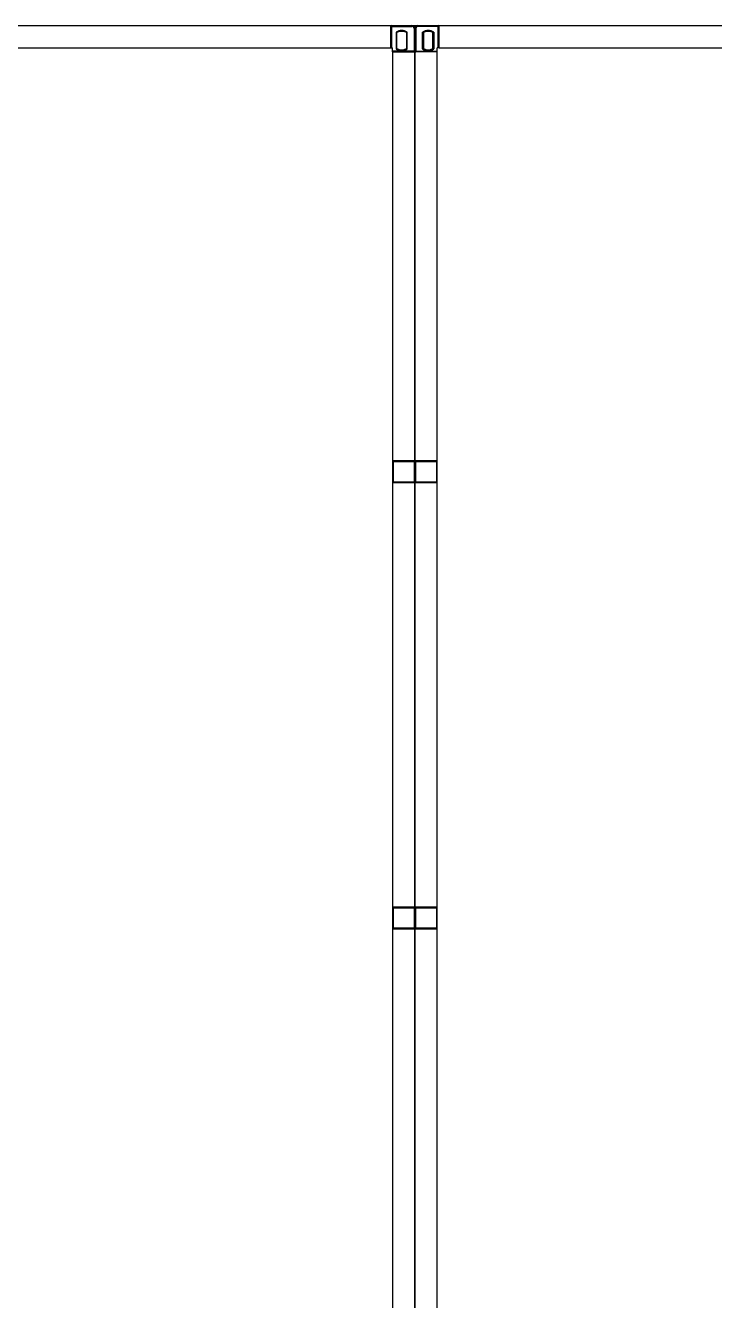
# Model space of a CAD drawing. Header units: millimetres. Extents: x -300 to 383236, y -195106 to -144646.
# Drawn here: x 377914 to 378192, y -149612 to -149098 of the extents above; entities that cross this region are included whole.
import ezdxf

# ---------------------------------------------------------------- set-up
doc = ezdxf.new("R2010")
doc.units = ezdxf.units.MM
doc.header["$LTSCALE"] = 60

# ---------------------------------------------------------------- blocks, each defined once
blk = doc.blocks.new('KEY PLAN_NEW')
at = {"color": 253, "linetype": 'Continuous'}
for p, q in [((-1227.1, -1134.94), (-1227.1, -1131.94)), ((-1227.1, -1132.06), (-1226.98, -1132.06)), ((-1226.98, -1131.94), (-1226.98, -1132.06)), ((-1226.98, -1134.94), (-1226.98, -1132.06)), ((-1226.98, -1132.06), (-1224.27, -1132.06)), ((-1226.4, -1132.84), (-1226.4, -1135.1)), ((-1226.28, -1135.04), (-1226.28, -1132.91)), ((-1225.01, -1132.91), (-1225.01, -1135.04)), ((-1224.89, -1135.1), (-1224.89, -1132.84)), ((-1224.27, -1132.06), (-1224.27, -1131.94)), ((-1223.98, -1132.06), (-1223.98, -1132.06)), ((-1223.98, -1132.06), (-1223.98, -1132.06)), ((-1223.98, -1132.35), (-1223.86, -1132.35)), ((-1223.98, -1132.35), (-1223.98, -1135.38)), ((-1223.74, -1132.35), (-1223.86, -1132.35)), ((-1223.74, -1132.06), (-1223.74, -1132.06)), ((-1223.74, -1132.06), (-1223.74, -1132.06)), ((-1223.74, -1132.35), (-1223.74, -1135.38)), ((-1223.45, -1132.06), (-1223.45, -1131.94)), ((-1220.74, -1132.06), (-1223.45, -1132.06)), ((-1222.84, -1135.1), (-1222.84, -1132.84)), ((-1222.72, -1132.91), (-1222.72, -1135.04)), ((-1221.45, -1135.04), (-1221.45, -1132.91)), ((-1221.33, -1132.84), (-1221.33, -1135.1)), ((-1220.74, -1131.94), (-1220.74, -1132.06)), ((-1220.62, -1132.06), (-1220.74, -1132.06)), ((-1220.74, -1134.94), (-1220.74, -1132.06)), ((-1220.62, -1134.94), (-1220.62, -1131.94)), ((-1223.98, -1135.38), (-1226.86, -1135.38)), ((-1226.86, -1135.5), (-1223.86, -1135.5)), ((-1223.98, -1135.5), (-1223.98, -1135.38)), ((-1223.98, -1135.38), (-1223.86, -1135.38)), ((-1223.74, -1135.38), (-1223.86, -1135.38)), ((-1220.86, -1135.5), (-1223.86, -1135.5)), ((-1223.74, -1135.5), (-1223.74, -1135.38)), ((-1223.74, -1135.38), (-1220.86, -1135.38))]:
    blk.add_line(p, q, dxfattribs=at)
at = {"color": 253}
for p, q in [((-1280.62, -1134.94), (-1227.1, -1134.94)), ((-1227.1, -1134.94), (-1226.86, -1134.94)), ((-1226.86, -1135.5), (-1226.86, -1134.94)), ((-1226.86, -1135.5), (-1226.86, -1428.38)), ((-1220.62, -1134.94), (-1220.86, -1134.94)), ((-1220.86, -1135.5), (-1220.86, -1134.94)), ((-1220.86, -1428.38), (-1220.86, -1135.5)), ((-1220.62, -1134.94), (-1167.1, -1134.94)), ((-1226.86, -1190.44), (-1226.86, -1193.44)), ((-1226.86, -1190.44), (-1223.86, -1190.44)), ((-1226.74, -1193.32), (-1226.74, -1190.56)), ((-1226.74, -1190.56), (-1223.98, -1190.56)), ((-1223.98, -1190.56), (-1223.98, -1193.32)), ((-1223.98, -1190.56), (-1223.98, -1193.32)), ((-1223.86, -1193.44), (-1223.86, -1190.44)), ((-1223.86, -1190.44), (-1223.86, -1193.44)), ((-1223.86, -1190.44), (-1220.86, -1190.44)), ((-1223.74, -1193.32), (-1223.74, -1190.56)), ((-1223.74, -1190.56), (-1220.98, -1190.56)), ((-1220.98, -1190.56), (-1220.98, -1193.32)), ((-1220.98, -1190.56), (-1220.98, -1193.32)), ((-1220.86, -1193.44), (-1220.86, -1190.44)), ((-1223.86, -1193.44), (-1226.86, -1193.44)), ((-1223.98, -1193.32), (-1226.74, -1193.32)), ((-1220.86, -1193.44), (-1223.86, -1193.44)), ((-1220.98, -1193.32), (-1223.74, -1193.32)), ((-1226.86, -1250.44), (-1226.86, -1253.44)), ((-1226.86, -1250.44), (-1223.86, -1250.44)), ((-1226.74, -1253.32), (-1226.74, -1250.56)), ((-1226.74, -1250.56), (-1223.98, -1250.56)), ((-1223.98, -1250.56), (-1223.98, -1253.32)), ((-1223.98, -1250.56), (-1223.98, -1253.32)), ((-1223.86, -1253.44), (-1223.86, -1250.44)), ((-1223.86, -1250.44), (-1223.86, -1253.44)), ((-1223.86, -1250.44), (-1220.86, -1250.44)), ((-1223.74, -1253.32), (-1223.74, -1250.56)), ((-1223.74, -1250.56), (-1220.98, -1250.56)), ((-1220.98, -1250.56), (-1220.98, -1253.32)), ((-1220.98, -1250.56), (-1220.98, -1253.32)), ((-1220.86, -1253.44), (-1220.86, -1250.44)), ((-1223.86, -1253.44), (-1226.86, -1253.44)), ((-1223.98, -1253.32), (-1226.74, -1253.32)), ((-1220.86, -1253.44), (-1223.86, -1253.44)), ((-1220.98, -1253.32), (-1223.74, -1253.32))]:
    blk.add_line(p, q, dxfattribs=at)
for points in [[(-1283.86, -1131.94), (-1223.86, -1131.94), (-1223.86, -1431.94), (-1283.86, -1431.94)], [(-1223.86, -1131.94), (-1163.86, -1131.94), (-1163.86, -1431.94), (-1223.86, -1431.94)]]:
    blk.add_lwpolyline(points, close=True, dxfattribs=at)
at = {"color": 253, "linetype": 'Continuous'}
for centre, radius, start, end in [((-1226.98, -1132.06), 0.12, 90, 180), ((-1225.64, -1133.97), 1.36, 56.2792, 123.7208), ((-1225.64, -1133.97), 1.24, 59.1964, 120.8036), ((-1224.27, -1132.35), 0.41, 0, 90), ((-1224.27, -1132.35), 0.29, 0, 90), ((-1223.45, -1132.35), 0.41, 90, 180), ((-1223.45, -1132.35), 0.29, 90, 180), ((-1222.08, -1133.97), 1.36, 56.2792, 123.7208), ((-1222.08, -1133.97), 1.24, 59.1964, 120.8036), ((-1220.74, -1132.06), 0.12, 0, 90), ((-1225.64, -1133.97), 1.36, 236.2792, 303.7208), ((-1225.64, -1133.97), 1.24, 239.1964, 300.8036), ((-1223.98, -1135.38), 0.12, 270, 0), ((-1223.74, -1135.38), 0.12, 180, 270), ((-1222.08, -1133.97), 1.36, 236.2792, 303.7208), ((-1222.08, -1133.97), 1.24, 239.1964, 300.8036)]:
    blk.add_arc(centre, radius, start, end, dxfattribs=at)
for points, knots in [([(-1226.28, -1132.91), (-1226.28, -1132.91, 46), (-1226.28, -1132.91, 46), (-1226.28, -1132.91, 46), (-1226.28, -1132.91, 46), (-1226.28, -1132.91, 46), (-1226.28, -1132.91, 46), (-1226.28, -1132.91, 46), (-1226.28, -1132.91, 46), (-1226.28, -1132.91, 46), (-1226.28, -1132.9, 46), (-1226.29, -1132.9, 46), (-1226.29, -1132.9, 46), (-1226.29, -1132.9, 46), (-1226.29, -1132.9, 46), (-1226.29, -1132.9, 46), (-1226.3, -1132.9, 46), (-1226.3, -1132.9, 46), (-1226.3, -1132.9, 46), (-1226.3, -1132.9, 46), (-1226.3, -1132.89, 46), (-1226.3, -1132.89, 46), (-1226.31, -1132.89, 46), (-1226.31, -1132.89, 46), (-1226.32, -1132.89, 46), (-1226.32, -1132.89, 46), (-1226.32, -1132.88, 46), (-1226.32, -1132.88, 46), (-1226.32, -1132.88, 46), (-1226.32, -1132.88, 46), (-1226.33, -1132.88, 46), (-1226.33, -1132.88, 46), (-1226.34, -1132.88, 46), (-1226.34, -1132.87, 46), (-1226.35, -1132.87, 46), (-1226.35, -1132.87, 46), (-1226.35, -1132.87, 46), (-1226.35, -1132.87, 46), (-1226.36, -1132.86, 46), (-1226.36, -1132.86, 46), (-1226.36, -1132.86, 46), (-1226.36, -1132.86, 46), (-1226.37, -1132.86, 46), (-1226.37, -1132.86, 46), (-1226.38, -1132.85, 46), (-1226.38, -1132.85, 46), (-1226.39, -1132.85, 46), (-1226.39, -1132.85, 46), (-1226.39, -1132.84, 46), (-1226.39, -1132.84, 46), (-1226.39, -1132.84, 46), (-1226.4, -1132.84, 46), (-1226.4, -1132.84, 46), (-1226.4, -1132.84, 46)], [0, 0, 0, 0, 0.06206, 0.12459, 0.12459, 0.155854, 0.155854, 0.171487, 0.171487, 0.187119, 0.187119, 0.249648, 0.249648, 0.312178, 0.312178, 0.343442, 0.343442, 0.359075, 0.359075, 0.374707, 0.374707, 0.437236, 0.437236, 0.499766, 0.499766, 0.53103, 0.53103, 0.546663, 0.546663, 0.562295, 0.562295, 0.624824, 0.624824, 0.687353, 0.687353, 0.749883, 0.749883, 0.765515, 0.765515, 0.781147, 0.781147, 0.812412, 0.812412, 0.874941, 0.874941, 0.937471, 0.937471, 0.968735, 0.968735, 0.984368, 0.992184, 0.992184, 1, 1, 1, 1]), ([(-1224.89, -1132.84), (-1224.89, -1132.84, 46), (-1224.89, -1132.84, 46), (-1224.89, -1132.84, 46), (-1224.89, -1132.84, 46), (-1224.89, -1132.84, 46), (-1224.89, -1132.85, 46), (-1224.9, -1132.85, 46), (-1224.9, -1132.85, 46), (-1224.91, -1132.85, 46), (-1224.91, -1132.86, 46), (-1224.92, -1132.86, 46), (-1224.92, -1132.86, 46), (-1224.92, -1132.86, 46), (-1224.93, -1132.86, 46), (-1224.93, -1132.86, 46), (-1224.93, -1132.87, 46), (-1224.93, -1132.87, 46), (-1224.93, -1132.87, 46), (-1224.94, -1132.87, 46), (-1224.94, -1132.87, 46), (-1224.95, -1132.88, 46), (-1224.95, -1132.88, 46), (-1224.96, -1132.88, 46), (-1224.96, -1132.88, 46), (-1224.96, -1132.88, 46), (-1224.96, -1132.88, 46), (-1224.96, -1132.88, 46), (-1224.97, -1132.89, 46), (-1224.97, -1132.89, 46), (-1224.97, -1132.89, 46), (-1224.97, -1132.89, 46), (-1224.98, -1132.89, 46), (-1224.98, -1132.89, 46), (-1224.99, -1132.9, 46), (-1224.99, -1132.9, 46), (-1224.99, -1132.9, 46), (-1224.99, -1132.9, 46), (-1224.99, -1132.9, 46), (-1224.99, -1132.9, 46), (-1224.99, -1132.9, 46), (-1224.99, -1132.9, 46), (-1225, -1132.9, 46), (-1225, -1132.9, 46), (-1225, -1132.91, 46), (-1225, -1132.91, 46), (-1225, -1132.91, 46), (-1225, -1132.91, 46), (-1225, -1132.91, 46), (-1225, -1132.91, 46), (-1225.01, -1132.91, 46), (-1225.01, -1132.91, 46), (-1225.01, -1132.91, 46), (-1225.01, -1132.91, 46)], [0, 0, 0, 0, 0.00782, 0.00782, 0.015639, 0.031279, 0.031279, 0.062557, 0.062557, 0.125114, 0.125114, 0.187671, 0.187671, 0.21895, 0.21895, 0.234589, 0.234589, 0.250228, 0.250228, 0.312785, 0.312785, 0.375342, 0.375342, 0.437899, 0.437899, 0.453538, 0.453538, 0.469178, 0.469178, 0.500456, 0.500456, 0.563013, 0.563013, 0.62557, 0.62557, 0.641209, 0.641209, 0.656849, 0.656849, 0.688127, 0.688127, 0.750684, 0.750684, 0.813241, 0.813241, 0.828881, 0.828881, 0.84452, 0.84452, 0.875798, 0.875798, 0.938355, 1, 1, 1, 1]), ([(-1222.84, -1132.84), (-1222.84, -1132.84, 46), (-1222.84, -1132.84, 46), (-1222.83, -1132.84, 46), (-1222.83, -1132.84, 46), (-1222.83, -1132.84, 46), (-1222.83, -1132.85, 46), (-1222.83, -1132.85, 46), (-1222.82, -1132.85, 46), (-1222.82, -1132.85, 46), (-1222.81, -1132.86, 46), (-1222.81, -1132.86, 46), (-1222.8, -1132.86, 46), (-1222.8, -1132.86, 46), (-1222.8, -1132.86, 46), (-1222.8, -1132.86, 46), (-1222.79, -1132.87, 46), (-1222.79, -1132.87, 46), (-1222.79, -1132.87, 46), (-1222.79, -1132.87, 46), (-1222.78, -1132.87, 46), (-1222.78, -1132.88, 46), (-1222.77, -1132.88, 46), (-1222.77, -1132.88, 46), (-1222.76, -1132.88, 46), (-1222.76, -1132.88, 46), (-1222.76, -1132.88, 46), (-1222.76, -1132.88, 46), (-1222.76, -1132.89, 46), (-1222.76, -1132.89, 46), (-1222.75, -1132.89, 46), (-1222.75, -1132.89, 46), (-1222.74, -1132.89, 46), (-1222.74, -1132.89, 46), (-1222.74, -1132.9, 46), (-1222.74, -1132.9, 46), (-1222.74, -1132.9, 46), (-1222.74, -1132.9, 46), (-1222.73, -1132.9, 46), (-1222.73, -1132.9, 46), (-1222.73, -1132.9, 46), (-1222.73, -1132.9, 46), (-1222.73, -1132.9, 46), (-1222.72, -1132.9, 46), (-1222.72, -1132.91, 46), (-1222.72, -1132.91, 46), (-1222.72, -1132.91, 46), (-1222.72, -1132.91, 46), (-1222.72, -1132.91, 46), (-1222.72, -1132.91, 46), (-1222.72, -1132.91, 46), (-1222.72, -1132.91, 46), (-1222.72, -1132.91, 46), (-1222.72, -1132.91, 46)], [0, 0, 0, 0, 0.00782, 0.00782, 0.015639, 0.031279, 0.031279, 0.062557, 0.062557, 0.125114, 0.125114, 0.187671, 0.187671, 0.21895, 0.21895, 0.234589, 0.234589, 0.250228, 0.250228, 0.312785, 0.312785, 0.375342, 0.375342, 0.437899, 0.437899, 0.453538, 0.453538, 0.469178, 0.469178, 0.500456, 0.500456, 0.563013, 0.563013, 0.62557, 0.62557, 0.641209, 0.641209, 0.656849, 0.656849, 0.688127, 0.688127, 0.750684, 0.750684, 0.813241, 0.813241, 0.828881, 0.828881, 0.84452, 0.84452, 0.875798, 0.875798, 0.938355, 1, 1, 1, 1]), ([(-1221.45, -1132.91), (-1221.45, -1132.91, 46), (-1221.45, -1132.91, 46), (-1221.45, -1132.91, 46), (-1221.44, -1132.91, 46), (-1221.44, -1132.91, 46), (-1221.44, -1132.91, 46), (-1221.44, -1132.91, 46), (-1221.44, -1132.91, 46), (-1221.44, -1132.91, 46), (-1221.44, -1132.9, 46), (-1221.44, -1132.9, 46), (-1221.43, -1132.9, 46), (-1221.43, -1132.9, 46), (-1221.43, -1132.9, 46), (-1221.43, -1132.9, 46), (-1221.43, -1132.9, 46), (-1221.43, -1132.9, 46), (-1221.43, -1132.9, 46), (-1221.43, -1132.9, 46), (-1221.42, -1132.89, 46), (-1221.42, -1132.89, 46), (-1221.41, -1132.89, 46), (-1221.41, -1132.89, 46), (-1221.41, -1132.89, 46), (-1221.41, -1132.89, 46), (-1221.4, -1132.88, 46), (-1221.4, -1132.88, 46), (-1221.4, -1132.88, 46), (-1221.4, -1132.88, 46), (-1221.4, -1132.88, 46), (-1221.39, -1132.88, 46), (-1221.39, -1132.88, 46), (-1221.38, -1132.87, 46), (-1221.38, -1132.87, 46), (-1221.37, -1132.87, 46), (-1221.37, -1132.87, 46), (-1221.37, -1132.87, 46), (-1221.37, -1132.86, 46), (-1221.37, -1132.86, 46), (-1221.36, -1132.86, 46), (-1221.36, -1132.86, 46), (-1221.36, -1132.86, 46), (-1221.35, -1132.86, 46), (-1221.35, -1132.85, 46), (-1221.34, -1132.85, 46), (-1221.34, -1132.85, 46), (-1221.33, -1132.85, 46), (-1221.33, -1132.84, 46), (-1221.33, -1132.84, 46), (-1221.33, -1132.84, 46), (-1221.33, -1132.84, 46), (-1221.33, -1132.84, 46), (-1221.33, -1132.84, 46)], [0, 0, 0, 0, 0.06206, 0.12459, 0.12459, 0.155854, 0.155854, 0.171487, 0.171487, 0.187119, 0.187119, 0.249648, 0.249648, 0.312178, 0.312178, 0.343442, 0.343442, 0.359075, 0.359075, 0.374707, 0.374707, 0.437236, 0.437236, 0.499766, 0.499766, 0.53103, 0.53103, 0.546663, 0.546663, 0.562295, 0.562295, 0.624824, 0.624824, 0.687353, 0.687353, 0.749883, 0.749883, 0.765515, 0.765515, 0.781147, 0.781147, 0.812412, 0.812412, 0.874941, 0.874941, 0.937471, 0.937471, 0.968735, 0.968735, 0.984368, 0.992184, 0.992184, 1, 1, 1, 1]), ([(-1226.28, -1135.04), (-1226.28, -1135.04, 46), (-1226.28, -1135.04, 46), (-1226.28, -1135.04, 46), (-1226.28, -1135.04, 46), (-1226.28, -1135.04, 46), (-1226.28, -1135.04, 46), (-1226.28, -1135.04, 46), (-1226.28, -1135.04, 46), (-1226.28, -1135.04, 46), (-1226.28, -1135.04, 46), (-1226.29, -1135.04, 46), (-1226.29, -1135.05, 46), (-1226.29, -1135.05, 46), (-1226.29, -1135.05, 46), (-1226.29, -1135.05, 46), (-1226.3, -1135.05, 46), (-1226.3, -1135.05, 46), (-1226.3, -1135.05, 46), (-1226.3, -1135.05, 46), (-1226.3, -1135.05, 46), (-1226.3, -1135.05, 46), (-1226.31, -1135.06, 46), (-1226.31, -1135.06, 46), (-1226.32, -1135.06, 46), (-1226.32, -1135.06, 46), (-1226.32, -1135.06, 46), (-1226.32, -1135.06, 46), (-1226.32, -1135.06, 46), (-1226.32, -1135.06, 46), (-1226.33, -1135.07, 46), (-1226.33, -1135.07, 46), (-1226.34, -1135.07, 46), (-1226.34, -1135.07, 46), (-1226.35, -1135.08, 46), (-1226.35, -1135.08, 46), (-1226.35, -1135.08, 46), (-1226.35, -1135.08, 46), (-1226.36, -1135.08, 46), (-1226.36, -1135.08, 46), (-1226.36, -1135.09, 46), (-1226.36, -1135.09, 46), (-1226.37, -1135.09, 46), (-1226.37, -1135.09, 46), (-1226.38, -1135.09, 46), (-1226.38, -1135.1, 46), (-1226.39, -1135.1, 46), (-1226.39, -1135.1, 46), (-1226.39, -1135.1, 46), (-1226.39, -1135.1, 46), (-1226.39, -1135.1, 46), (-1226.4, -1135.1, 46), (-1226.4, -1135.1, 46), (-1226.4, -1135.1, 46)], [0, 0, 0, 0, 0.06206, 0.12459, 0.12459, 0.155854, 0.155854, 0.171487, 0.171487, 0.187119, 0.187119, 0.249648, 0.249648, 0.312178, 0.312178, 0.343442, 0.343442, 0.359075, 0.359075, 0.374707, 0.374707, 0.437236, 0.437236, 0.499766, 0.499766, 0.53103, 0.53103, 0.546663, 0.546663, 0.562295, 0.562295, 0.624824, 0.624824, 0.687353, 0.687353, 0.749883, 0.749883, 0.765515, 0.765515, 0.781147, 0.781147, 0.812412, 0.812412, 0.874941, 0.874941, 0.937471, 0.937471, 0.968735, 0.968735, 0.984368, 0.992184, 0.992184, 1, 1, 1, 1]), ([(-1224.89, -1135.1), (-1224.89, -1135.1, 46), (-1224.89, -1135.1, 46), (-1224.89, -1135.1, 46), (-1224.89, -1135.1, 46), (-1224.89, -1135.1, 46), (-1224.89, -1135.1, 46), (-1224.9, -1135.1, 46), (-1224.9, -1135.1, 46), (-1224.91, -1135.09, 46), (-1224.91, -1135.09, 46), (-1224.92, -1135.09, 46), (-1224.92, -1135.09, 46), (-1224.92, -1135.09, 46), (-1224.93, -1135.08, 46), (-1224.93, -1135.08, 46), (-1224.93, -1135.08, 46), (-1224.93, -1135.08, 46), (-1224.93, -1135.08, 46), (-1224.94, -1135.08, 46), (-1224.94, -1135.07, 46), (-1224.95, -1135.07, 46), (-1224.95, -1135.07, 46), (-1224.96, -1135.07, 46), (-1224.96, -1135.06, 46), (-1224.96, -1135.06, 46), (-1224.96, -1135.06, 46), (-1224.96, -1135.06, 46), (-1224.97, -1135.06, 46), (-1224.97, -1135.06, 46), (-1224.97, -1135.06, 46), (-1224.97, -1135.06, 46), (-1224.98, -1135.05, 46), (-1224.98, -1135.05, 46), (-1224.99, -1135.05, 46), (-1224.99, -1135.05, 46), (-1224.99, -1135.05, 46), (-1224.99, -1135.05, 46), (-1224.99, -1135.05, 46), (-1224.99, -1135.05, 46), (-1224.99, -1135.05, 46), (-1224.99, -1135.05, 46), (-1225, -1135.04, 46), (-1225, -1135.04, 46), (-1225, -1135.04, 46), (-1225, -1135.04, 46), (-1225, -1135.04, 46), (-1225, -1135.04, 46), (-1225, -1135.04, 46), (-1225, -1135.04, 46), (-1225.01, -1135.04, 46), (-1225.01, -1135.04, 46), (-1225.01, -1135.04, 46), (-1225.01, -1135.04, 46)], [0, 0, 0, 0, 0.00782, 0.00782, 0.015639, 0.031279, 0.031279, 0.062557, 0.062557, 0.125114, 0.125114, 0.187671, 0.187671, 0.21895, 0.21895, 0.234589, 0.234589, 0.250228, 0.250228, 0.312785, 0.312785, 0.375342, 0.375342, 0.437899, 0.437899, 0.453538, 0.453538, 0.469178, 0.469178, 0.500456, 0.500456, 0.563013, 0.563013, 0.62557, 0.62557, 0.641209, 0.641209, 0.656849, 0.656849, 0.688127, 0.688127, 0.750684, 0.750684, 0.813241, 0.813241, 0.828881, 0.828881, 0.84452, 0.84452, 0.875798, 0.875798, 0.938355, 1, 1, 1, 1]), ([(-1222.84, -1135.1), (-1222.84, -1135.1, 46), (-1222.84, -1135.1, 46), (-1222.83, -1135.1, 46), (-1222.83, -1135.1, 46), (-1222.83, -1135.1, 46), (-1222.83, -1135.1, 46), (-1222.83, -1135.1, 46), (-1222.82, -1135.1, 46), (-1222.82, -1135.09, 46), (-1222.81, -1135.09, 46), (-1222.81, -1135.09, 46), (-1222.8, -1135.09, 46), (-1222.8, -1135.09, 46), (-1222.8, -1135.08, 46), (-1222.8, -1135.08, 46), (-1222.79, -1135.08, 46), (-1222.79, -1135.08, 46), (-1222.79, -1135.08, 46), (-1222.79, -1135.08, 46), (-1222.78, -1135.07, 46), (-1222.78, -1135.07, 46), (-1222.77, -1135.07, 46), (-1222.77, -1135.07, 46), (-1222.76, -1135.06, 46), (-1222.76, -1135.06, 46), (-1222.76, -1135.06, 46), (-1222.76, -1135.06, 46), (-1222.76, -1135.06, 46), (-1222.76, -1135.06, 46), (-1222.75, -1135.06, 46), (-1222.75, -1135.06, 46), (-1222.74, -1135.05, 46), (-1222.74, -1135.05, 46), (-1222.74, -1135.05, 46), (-1222.74, -1135.05, 46), (-1222.74, -1135.05, 46), (-1222.74, -1135.05, 46), (-1222.73, -1135.05, 46), (-1222.73, -1135.05, 46), (-1222.73, -1135.05, 46), (-1222.73, -1135.05, 46), (-1222.73, -1135.04, 46), (-1222.72, -1135.04, 46), (-1222.72, -1135.04, 46), (-1222.72, -1135.04, 46), (-1222.72, -1135.04, 46), (-1222.72, -1135.04, 46), (-1222.72, -1135.04, 46), (-1222.72, -1135.04, 46), (-1222.72, -1135.04, 46), (-1222.72, -1135.04, 46), (-1222.72, -1135.04, 46), (-1222.72, -1135.04, 46)], [0, 0, 0, 0, 0.00782, 0.00782, 0.015639, 0.031279, 0.031279, 0.062557, 0.062557, 0.125114, 0.125114, 0.187671, 0.187671, 0.21895, 0.21895, 0.234589, 0.234589, 0.250228, 0.250228, 0.312785, 0.312785, 0.375342, 0.375342, 0.437899, 0.437899, 0.453538, 0.453538, 0.469178, 0.469178, 0.500456, 0.500456, 0.563013, 0.563013, 0.62557, 0.62557, 0.641209, 0.641209, 0.656849, 0.656849, 0.688127, 0.688127, 0.750684, 0.750684, 0.813241, 0.813241, 0.828881, 0.828881, 0.84452, 0.84452, 0.875798, 0.875798, 0.938355, 1, 1, 1, 1]), ([(-1221.45, -1135.04), (-1221.45, -1135.04, 46), (-1221.45, -1135.04, 46), (-1221.45, -1135.04, 46), (-1221.44, -1135.04, 46), (-1221.44, -1135.04, 46), (-1221.44, -1135.04, 46), (-1221.44, -1135.04, 46), (-1221.44, -1135.04, 46), (-1221.44, -1135.04, 46), (-1221.44, -1135.04, 46), (-1221.44, -1135.04, 46), (-1221.43, -1135.05, 46), (-1221.43, -1135.05, 46), (-1221.43, -1135.05, 46), (-1221.43, -1135.05, 46), (-1221.43, -1135.05, 46), (-1221.43, -1135.05, 46), (-1221.43, -1135.05, 46), (-1221.43, -1135.05, 46), (-1221.42, -1135.05, 46), (-1221.42, -1135.05, 46), (-1221.41, -1135.06, 46), (-1221.41, -1135.06, 46), (-1221.41, -1135.06, 46), (-1221.41, -1135.06, 46), (-1221.4, -1135.06, 46), (-1221.4, -1135.06, 46), (-1221.4, -1135.06, 46), (-1221.4, -1135.06, 46), (-1221.4, -1135.07, 46), (-1221.39, -1135.07, 46), (-1221.39, -1135.07, 46), (-1221.38, -1135.07, 46), (-1221.38, -1135.08, 46), (-1221.37, -1135.08, 46), (-1221.37, -1135.08, 46), (-1221.37, -1135.08, 46), (-1221.37, -1135.08, 46), (-1221.37, -1135.08, 46), (-1221.36, -1135.09, 46), (-1221.36, -1135.09, 46), (-1221.36, -1135.09, 46), (-1221.35, -1135.09, 46), (-1221.35, -1135.09, 46), (-1221.34, -1135.1, 46), (-1221.34, -1135.1, 46), (-1221.33, -1135.1, 46), (-1221.33, -1135.1, 46), (-1221.33, -1135.1, 46), (-1221.33, -1135.1, 46), (-1221.33, -1135.1, 46), (-1221.33, -1135.1, 46), (-1221.33, -1135.1, 46)], [0, 0, 0, 0, 0.06206, 0.12459, 0.12459, 0.155854, 0.155854, 0.171487, 0.171487, 0.187119, 0.187119, 0.249648, 0.249648, 0.312178, 0.312178, 0.343442, 0.343442, 0.359075, 0.359075, 0.374707, 0.374707, 0.437236, 0.437236, 0.499766, 0.499766, 0.53103, 0.53103, 0.546663, 0.546663, 0.562295, 0.562295, 0.624824, 0.624824, 0.687353, 0.687353, 0.749883, 0.749883, 0.765515, 0.765515, 0.781147, 0.781147, 0.812412, 0.812412, 0.874941, 0.874941, 0.937471, 0.937471, 0.968735, 0.968735, 0.984368, 0.992184, 0.992184, 1, 1, 1, 1])]:
    blk.add_open_spline(points, degree=3, knots=knots, dxfattribs=at)

msp = doc.modelspace()

# ---------------------------------------------------------------- block references
at = {"xscale": 3, "yscale": 3, "zscale": 3}
msp.add_blockref('KEY PLAN_NEW', (381742.71, -145702.13), dxfattribs=at)

doc.saveas('drawing.dxf')
